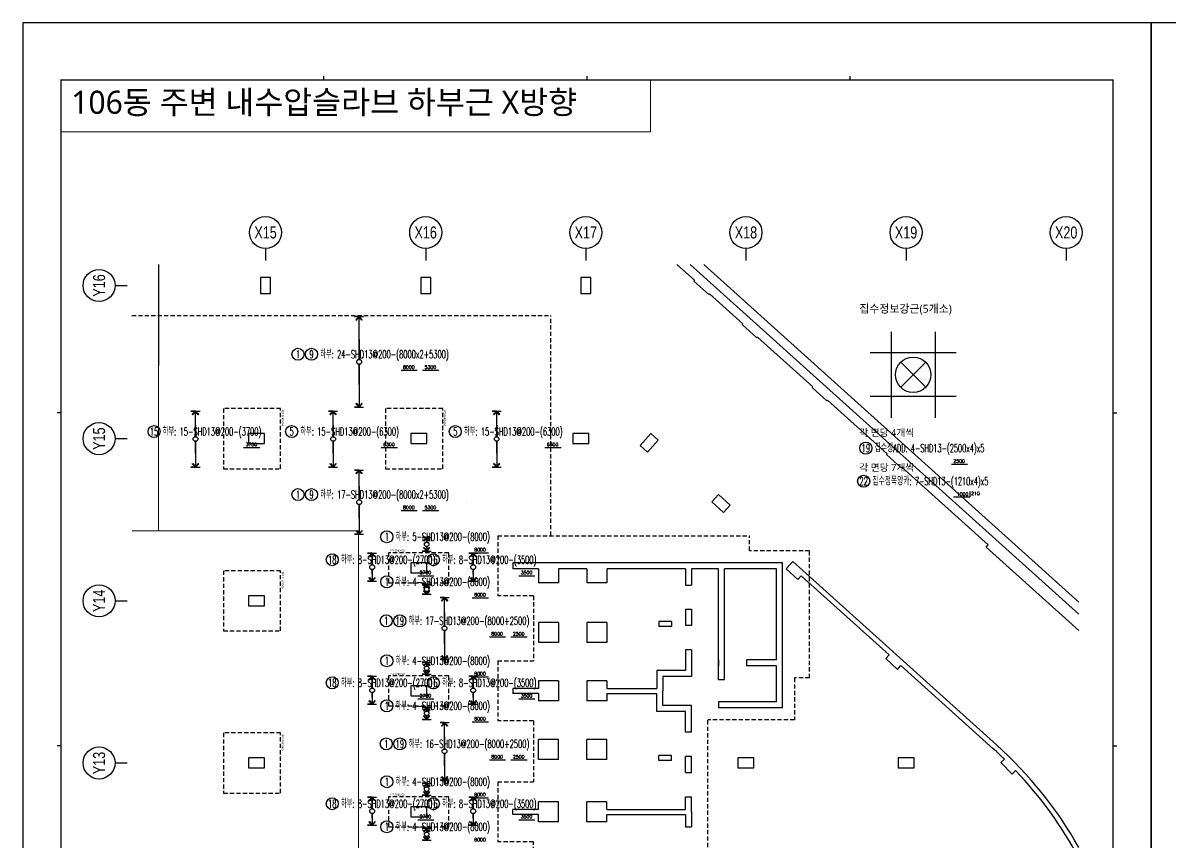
# Model space of a CAD drawing. Header units: millimetres. Extents: x 327808 to 2562540, y -728300 to 402793.
# Drawn here: x 404264 to 461575, y -266442 to -225530 of the extents above; entities that cross this region are included whole.
import ezdxf
from ezdxf.enums import TextEntityAlignment as Align

# ---------------------------------------------------------------- set-up
doc = ezdxf.new("R2010")
doc.units = ezdxf.units.MM
doc.header["$LTSCALE"] = 140
doc.linetypes.add('XS-기초$0$HID', pattern=[2.3, 1.5, -0.8])
for name, color, linetype in [('BUB', 7, 'Continuous'), ('CEN-P', 14, 'Continuous'), ('XDIM', 7, 'Continuous'), ('XREBAR', 1, 'Continuous'), ('XS-기초$0$MAT', 3, 'XS-기초$0$HID'), ('XS-기초$0$PILE-P', 4, 'XS-기초$0$HID'), ('XS-기초$0$WALL', 11, 'Continuous'), ('XS-기초$0$기초연단', 3, 'Continuous'), ('XTAG', 7, 'Continuous'), ('기초꺽임', 7, 'Continuous')]:
    doc.layers.add(name, color=color, linetype=linetype)
doc.layers.add('TEXT', color=3, linetype='Continuous', lineweight=9)
doc.layers.add('XTITLE', color=22, linetype='Continuous', lineweight=0)
doc.layers.add('XS-기초$0$DEFPOINT', color=144, linetype='Continuous', plot=False)
doc.styles.add('XRebar', font='Romans.shx', dxfattribs={"bigfont": 'whgtxt.shx'})
doc.styles.add('XRebar2', font='Romans.shx')
doc.styles.add('XS-기초$0$맑은고딕', font='malgun.ttf')
doc.styles.add('돋움', font='malgun.ttf')
doc.styles.add('돋음', font='')
doc.styles.get('돋음').set_extended_font_data('Dotum')

# ---------------------------------------------------------------- blocks, each defined once
blk = doc.blocks.new('dhs_sheet2e')
at = {"color": 7}
for p, q in [((20500.6, 57331.7), (20500.6, 57531.5)), ((38004.8, 57331.7), (38004.8, 57531.5)), ((2996.4, 43498.2), (2796.7, 43498.2)), ((2996.4, 29664.7), (2796.7, 29664.7)), ((2996.4, 15831.2), (2796.7, 15831.2)), ((20500.6, 1997.6), (20500.6, 1797.9)), ((38004.8, 1997.6), (38004.8, 1797.9))]:
    blk.add_line(p, q, dxfattribs=at)
blk.add_lwpolyline([(84000, 0), (84000, 59329.4), (0, 59329.4), (0, 0)], close=True, dxfattribs=at)
at = {"color": 30, "const_width": 64.9}
blk.add_lwpolyline([(81003.6, 57331.7), (2996.4, 57331.7), (2996.4, 1997.6), (81003.6, 1997.6)], close=True, dxfattribs=at)
blk = doc.blocks.new('SDHSDHS')
at = {"color": 255, "xscale": 0.75, "yscale": 0.75, "zscale": 0.75}
blk.add_blockref('dhs_sheet2e', (0, 0), dxfattribs=at)
blk = doc.blocks.new('XS-기초$0$PF2')
at = {"layer": 'XS-기초$0$MAT', "linetype": 'XS-기초$0$HID'}
blk.add_lwpolyline([(-1500, -750), (1500, -750), (1500, 750), (-1500, 750)], close=True, dxfattribs=at)
at = {"layer": 'XS-기초$0$DEFPOINT', "color": 1, "style": 'XS-기초$0$맑은고딕'}
blk.add_text('PF2-THK950', height=100, dxfattribs=at).set_placement((-1450, 850), align=Align.MIDDLE_LEFT)
blk = doc.blocks.new('XS-기초$0$PF3')
at = {"layer": 'XS-기초$0$MAT', "linetype": 'XS-기초$0$HID'}
blk.add_lwpolyline([(-1500, -1650), (1500, -1650), (1500, 1200), (-1500, 1200)], close=True, dxfattribs=at)
at = {"layer": 'XS-기초$0$DEFPOINT', "color": 1, "style": 'XS-기초$0$맑은고딕'}
blk.add_text('PF3-THK1000', height=100, dxfattribs=at).set_placement((-1450, 1300), align=Align.MIDDLE_LEFT)
blk = doc.blocks.new('BUB')
at = {"layer": 'BUB'}
blk.add_line((0, 1500), (0, 0), dxfattribs=at)
blk.add_circle((0, 3500), 2000, dxfattribs=at)
blk = doc.blocks.new('zdhdthbse')
at = {"layer": 'CEN-P'}
blk.add_lwpolyline([(-21405, 32883), (-21405, 27829)], dxfattribs=at)
at = {"layer": 'XS-기초$0$WALL', "color": 5}
for p, q in [((5374, 32090), (4494, 32883)), ((24577, 15406), (5167, 32883)), ((-15805, 32230), (-16305, 32230)), ((-16305, 32230), (-16305, 31430)), ((-15805, 31430), (-15805, 32230)), ((-7805, 32230), (-8305, 32230)), ((-8305, 32230), (-8305, 31430)), ((-7805, 31430), (-7805, 32230)), ((195, 32230), (-305, 32230)), ((-305, 32230), (-305, 31430)), ((195, 31430), (195, 32230)), ((5374, 32090), (5341, 32053)), ((5341, 32053), (6084, 31384)), ((-16305, 31430), (-15805, 31430)), ((-8305, 31430), (-7805, 31430)), ((-305, 31430), (195, 31430)), ((6084, 31384), (6118, 31421)), ((7788, 29918), (6118, 31421)), ((7788, 29918), (7754, 29880)), ((7754, 29880), (8497, 29211)), ((8497, 29211), (8531, 29248)), ((11280, 26773), (8531, 29248)), ((11280, 26773), (11247, 26735)), ((11247, 26735), (11990, 26066)), ((11990, 26066), (12023, 26103)), ((14996, 23427), (12023, 26103)), ((-16905, 24430), (-16905, 23930)), ((-16105, 24430), (-16905, 24430)), ((-16105, 23930), (-16105, 24430)), ((-8805, 24430), (-8805, 23930)), ((-8005, 24430), (-8805, 24430)), ((-8005, 23930), (-8005, 24430)), ((-705, 24430), (-705, 23930)), ((95, 24430), (-705, 24430)), ((95, 23930), (95, 24430)), ((3189, 24437), (2654, 23842)), ((3025, 23508), (3561, 24102)), ((3561, 24102), (3189, 24437)), ((-16905, 23930), (-16105, 23930)), ((-8805, 23930), (-8005, 23930)), ((-705, 23930), (95, 23930)), ((2654, 23842), (3025, 23508)), ((14996, 23427), (14963, 23390)), ((14963, 23390), (15706, 22721)), ((15706, 22721), (15739, 22758)), ((20049, 18877), (15739, 22758)), ((6570, 21392), (6236, 21021)), ((7165, 20857), (6570, 21392)), ((6236, 21021), (6830, 20485)), ((6830, 20485), (7165, 20857)), ((19949, 18765), (20049, 18877)), ((24577, 14599), (19949, 18765)), ((-8805, 17980), (-8805, 17480)), ((-8005, 17980), (-8805, 17980)), ((-8005, 17480), (-8005, 17980)), ((-3705, 17980), (-3705, 17680)), ((9770, 17980), (-3705, 17980)), ((9770, 10730), (9770, 17980)), ((10286, 18047), (9952, 17675)), ((20467, 8879), (10286, 18047)), ((-8805, 17480), (-8005, 17480)), ((-2420, 17680), (-3705, 17680)), ((-2420, 17680), (-2420, 16980)), ((-1420, 17680), (-1420, 16980)), ((0, 17680), (-1420, 17680)), ((0, 17680), (0, 16980)), ((4920, 17680), (1000, 17680)), ((1000, 17680), (1000, 16980)), ((4920, 17680), (4920, 16865)), ((6570, 17680), (5220, 17680)), ((5220, 17680), (5220, 16865)), ((6570, 12140), (6570, 17680)), ((6870, 12140), (6870, 17680)), ((9470, 17680), (6870, 17680)), ((9470, 13130), (9470, 17680)), ((9952, 17675), (10546, 17140)), ((10546, 17140), (10713, 17325)), ((15098, 13378), (10713, 17325)), ((-1420, 16980), (-2420, 16980)), ((1000, 16980), (0, 16980)), ((4920, 16865), (5220, 16865)), ((-16905, 16330), (-16905, 15830)), ((-16105, 16330), (-16905, 16330)), ((-16105, 15830), (-16105, 16330)), ((-16905, 15830), (-16105, 15830)), ((4920, 15655), (5220, 15655)), ((4920, 15655), (4920, 14855)), ((5220, 15655), (5220, 14855)), ((-1420, 15000), (-2420, 15000)), ((-2420, 15000), (-2420, 14000)), ((-1420, 15000), (-1420, 14000)), ((1000, 15000), (0, 15000)), ((0, 15000), (0, 14000)), ((1000, 15000), (1000, 14000)), ((4220, 15050), (3590, 15050)), ((3590, 15050), (3590, 14800)), ((4220, 15050), (4220, 14800)), ((4220, 14800), (3590, 14800)), ((5220, 14855), (4920, 14855)), ((-1420, 14000), (-2420, 14000)), ((1000, 14000), (0, 14000)), ((5220, 13635), (4920, 13635)), ((4920, 13635), (4920, 12605)), ((5220, 13635), (5220, 12305)), ((15098, 13378), (14931, 13192)), ((14931, 13192), (15525, 12657)), ((6570, 13130), (6570, 12830)), ((9470, 13130), (7980, 13130)), ((7980, 13130), (7980, 12830)), ((9470, 12830), (7980, 12830)), ((9470, 11030), (9470, 12830)), ((15525, 12657), (15692, 12842)), ((20300, 8694), (15692, 12842)), ((-1420, 12080), (-2420, 12080)), ((-2420, 12080), (-2420, 11705)), ((-1420, 12080), (-1420, 11080)), ((1000, 12080), (0, 12080)), ((0, 12080), (0, 11080)), ((1000, 12080), (1000, 11705)), ((3500, 12605), (3500, 11705)), ((4920, 12605), (3500, 12605)), ((3800, 12305), (3800, 11580)), ((5220, 12305), (3800, 12305)), ((6870, 12140), (6570, 12140)), ((-8805, 11830), (-8805, 11330)), ((-8005, 11830), (-8805, 11830)), ((-8005, 11330), (-8005, 11830)), ((-3705, 11705), (-3705, 11455)), ((-2420, 11705), (-3705, 11705)), ((1000, 11705), (3500, 11705)), ((3800, 10855), (3800, 11580)), ((-8805, 11330), (-8005, 11330)), ((-2420, 11455), (-3705, 11455)), ((-2420, 11455), (-2420, 11080)), ((-1420, 11080), (-2420, 11080)), ((1000, 11080), (0, 11080)), ((1000, 11455), (3500, 11455)), ((1000, 11455), (1000, 11080)), ((3500, 10555), (3500, 11455)), ((9470, 11030), (6570, 11030)), ((6570, 11030), (6570, 10730)), ((4920, 10555), (3500, 10555)), ((5220, 10855), (3800, 10855)), ((4920, 9525), (4920, 10555)), ((5220, 9525), (5220, 10855)), ((9770, 10730), (6570, 10730)), ((5220, 9525), (4920, 9525)), ((-2420, 8160), (-2420, 9160)), ((-1420, 9160), (-2420, 9160)), ((-1420, 8160), (-1420, 9160)), ((0, 8160), (0, 9160)), ((1000, 9160), (0, 9160)), ((1000, 8160), (1000, 9160)), ((-16905, 8230), (-16905, 7730)), ((-16105, 8230), (-16905, 8230)), ((-16105, 7730), (-16105, 8230)), ((-1420, 8160), (-2420, 8160)), ((1000, 8160), (0, 8160)), ((4220, 8360), (3590, 8360)), ((3590, 8110), (3590, 8360)), ((4220, 8110), (3590, 8110)), ((4220, 8110), (4220, 8360)), ((5220, 8305), (4920, 8305)), ((4920, 7505), (4920, 8305)), ((5220, 7505), (5220, 8305)), ((7545, 8230), (7545, 7730)), ((8345, 8230), (7545, 8230)), ((8345, 7730), (8345, 8230)), ((15545, 8230), (15545, 7730)), ((16345, 8230), (15545, 8230)), ((16345, 7730), (16345, 8230)), ((20856, 8174), (20678, 7998)), ((-16905, 7730), (-16105, 7730)), ((4920, 7505), (5220, 7505)), ((7545, 7730), (8345, 7730)), ((15545, 7730), (16345, 7730)), ((20678, 7998), (21241, 7429)), ((21419, 7605), (21241, 7429)), ((-8805, 5790), (-8805, 5290)), ((-8005, 5790), (-8805, 5790)), ((-8005, 5290), (-8005, 5790)), ((-2420, 5665), (-2420, 6040)), ((-1420, 6040), (-2420, 6040)), ((-1420, 5040), (-1420, 6040)), ((0, 5040), (0, 6040)), ((1000, 6040), (0, 6040)), ((1000, 5665), (1000, 6040)), ((4920, 6295), (5220, 6295)), ((4920, 5665), (4920, 6295)), ((5220, 5540), (5220, 6295)), ((-8805, 5290), (-8005, 5290)), ((-3705, 5415), (-3705, 5665)), ((-2420, 5665), (-3705, 5665)), ((-2420, 5415), (-3705, 5415)), ((-2420, 5040), (-2420, 5415)), ((1000, 5665), (4920, 5665)), ((1000, 5415), (4920, 5415)), ((1000, 5040), (1000, 5415)), ((4920, 5415), (4920, 4785)), ((5220, 5540), (5220, 4785)), ((-1420, 5040), (-2420, 5040)), ((1000, 5040), (0, 5040)), ((4920, 4785), (5220, 4785))]:
    blk.add_line(p, q, dxfattribs=at)
for radius, start, end in [(20250, 45.84503, 48), (20500, 29.58874, 48), (20250, 28.31808, 43.58135)]:
    blk.add_arc((6750, -6355), radius, start, end, dxfattribs=at)
at = {"layer": 'XS-기초$0$기초연단'}
blk.add_line((24577, 16012), (5839, 32883), dxfattribs=at)
at = {"layer": 'XS-기초$0$기초연단', "linetype": 'XS-기초$0$HID'}
for p, q in [((-22733, 30330), (-1805, 30330)), ((-1805, 19330), (-1805, 30330)), ((-4455, 19330), (8120, 19330)), ((-4455, 19330), (-4455, 16330)), ((8120, 18580), (8120, 19330)), ((11120, 18580), (8120, 18580)), ((11120, 12230), (11120, 18580)), ((-2670, 16330), (-4455, 16330)), ((-2670, 16330), (-2670, 13080)), ((-4455, 13080), (-2670, 13080)), ((-4455, 13080), (-4455, 10080)), ((10370, 12230), (10370, 10130)), ((11120, 12230), (10370, 12230)), ((-2670, 10080), (-4455, 10080)), ((-2670, 10080), (-2670, 7040)), ((6045, 2495), (6045, 10130)), ((10370, 10130), (6045, 10130)), ((-4455, 7040), (-2670, 7040)), ((-4455, 7040), (-4455, 4040)), ((-2670, 4040), (-4455, 4040)), ((-2670, 1000), (-2670, 4040))]:
    blk.add_line(p, q, dxfattribs=at)
at = {"layer": '기초꺽임', "color": 1, "const_width": 50}
blk.add_lwpolyline([(-21405, 32883), (-21405, 19580), (-11405, 19580), (-11405, -20020), (24577, -20020)], dxfattribs=at)
at = {"layer": '기초꺽임', "color": 3, "const_width": 50}
blk.add_lwpolyline([(-21405, 19580), (-22733, 19580)], dxfattribs=at)
at = {"layer": 'BUB', "xscale": 0.4, "yscale": 0.4, "zscale": 0.4}
for p in [(-16055, 33080), (-8055, 33080), (-55, 33080), (7945, 33080), (15945, 33080), (23945, 33080)]:
    blk.add_blockref('BUB', p, dxfattribs=at)
at = {"layer": 'BUB', "xscale": 0.4, "yscale": 0.4, "zscale": 0.4, "rotation": 90}
for p in [(-22975, 31830), (-22975, 24180), (-22975, 16080), (-22975, 7980)]:
    blk.add_blockref('BUB', p, dxfattribs=at)
at = {"layer": 'XS-기초$0$PILE-P', "rotation": 270}
for p in [(-16505, 24180), (-8405, 24180), (-16505, 16080), (-16505, 7980)]:
    blk.add_blockref('XS-기초$0$PF3', p, dxfattribs=at)
at = {"layer": 'XS-기초$0$PILE-P'}
for p in [(-8405, 17730), (-8405, 11580), (-8405, 5540)]:
    blk.add_blockref('XS-기초$0$PF2', p, dxfattribs=at)
at = {"layer": 'TEXT', "style": '돋음', "width": 0.8}
for s, p in [('X15', (-16055, 34478)), ('X16', (-8055, 34478)), ('X17', (-55, 34478)), ('X18', (7945, 34478)), ('X19', (15945, 34478)), ('X20', (23945, 34478))]:
    blk.add_text(s, height=600, dxfattribs=at).set_placement(p, align=Align.MIDDLE_CENTER)
for s, p in [('Y16', (-24373, 31830)), ('Y15', (-24373, 24180)), ('Y14', (-24373, 16080)), ('Y13', (-24373, 7980))]:
    blk.add_text(s, height=600, rotation=90, dxfattribs=at).set_placement(p, align=Align.MIDDLE_CENTER)
blk = doc.blocks.new('*U499', base_point=(426201.942, -245938.0136))
at = {"layer": 'XTAG', "color": 0, "linetype": 'Continuous', "ltscale": 4.34365e-311}
blk.add_circle((425864.442, -245938.0136), 300, dxfattribs=at)
at = {"layer": 'XTAG', "color": 0, "linetype": 'Continuous', "ltscale": 4.34365e-311, "style": 'XRebar', "width": 0.55}
blk.add_text('5', height=400, dxfattribs=at).set_placement((425864.442, -245938.0136), align=Align.MIDDLE_CENTER)
blk.add_text('하부: 15-SHD13@200-(6300)', height=400, dxfattribs=at).set_placement((426301.942, -245938.0136), align=Align.MIDDLE_LEFT)
blk = doc.blocks.new('*U500', base_point=(418026.942, -245938.0136))
at = {"layer": 'XTAG', "color": 0, "linetype": 'Continuous', "ltscale": 4.34365e-311}
blk.add_circle((417689.442, -245938.0136), 300, dxfattribs=at)
at = {"layer": 'XTAG', "color": 0, "linetype": 'Continuous', "ltscale": 4.34365e-311, "style": 'XRebar', "width": 0.55}
blk.add_text('5', height=400, dxfattribs=at).set_placement((417689.442, -245938.0136), align=Align.MIDDLE_CENTER)
blk.add_text('하부: 15-SHD13@200-(6300)', height=400, dxfattribs=at).set_placement((418126.942, -245938.0136), align=Align.MIDDLE_LEFT)
blk = doc.blocks.new('*U501', base_point=(420055.5134, -252338.0136))
at = {"layer": 'XTAG', "color": 0, "linetype": 'Continuous', "ltscale": 4.34365e-311}
blk.add_circle((419718.0134, -252338.0136), 300, dxfattribs=at)
at = {"layer": 'XTAG', "color": 0, "linetype": 'Continuous', "ltscale": 4.34365e-311, "style": 'XRebar', "width": 0.55}
blk.add_text('18', height=400, dxfattribs=at).set_placement((419718.0134, -252338.0136), align=Align.MIDDLE_CENTER)
blk.add_text('하부: 8-SHD13@200-(2700)', height=400, dxfattribs=at).set_placement((420155.5134, -252338.0136), align=Align.MIDDLE_LEFT)
blk = doc.blocks.new('*U502', base_point=(420055.5134, -258488.0136))
at = {"layer": 'XTAG', "color": 0, "linetype": 'Continuous', "ltscale": 4.34365e-311}
blk.add_circle((419718.0134, -258488.0136), 300, dxfattribs=at)
at = {"layer": 'XTAG', "color": 0, "linetype": 'Continuous', "ltscale": 4.34365e-311, "style": 'XRebar', "width": 0.55}
blk.add_text('18', height=400, dxfattribs=at).set_placement((419718.0134, -258488.0136), align=Align.MIDDLE_CENTER)
blk.add_text('하부: 8-SHD13@200-(2700)', height=400, dxfattribs=at).set_placement((420155.5134, -258488.0136), align=Align.MIDDLE_LEFT)
blk = doc.blocks.new('*U503', base_point=(420055.5134, -264528.0136))
at = {"layer": 'XTAG', "color": 0, "linetype": 'Continuous', "ltscale": 4.34365e-311}
blk.add_circle((419718.0134, -264528.0136), 300, dxfattribs=at)
at = {"layer": 'XTAG', "color": 0, "linetype": 'Continuous', "ltscale": 4.34365e-311, "style": 'XRebar', "width": 0.55}
blk.add_text('18', height=400, dxfattribs=at).set_placement((419718.0134, -264528.0136), align=Align.MIDDLE_CENTER)
blk.add_text('하부: 8-SHD13@200-(2700)', height=400, dxfattribs=at).set_placement((420155.5134, -264528.0136), align=Align.MIDDLE_LEFT)
blk = doc.blocks.new('*U506', base_point=(425105.5134, -252338.0136))
at = {"layer": 'XTAG', "color": 0, "linetype": 'Continuous', "ltscale": 4.34365e-311}
blk.add_circle((424768.0134, -252338.0136), 300, dxfattribs=at)
at = {"layer": 'XTAG', "color": 0, "linetype": 'Continuous', "ltscale": 4.34365e-311, "style": 'XRebar', "width": 0.55}
blk.add_text('16', height=400, dxfattribs=at).set_placement((424768.0134, -252338.0136), align=Align.MIDDLE_CENTER)
blk.add_text('하부: 8-SHD13@200-(3500)', height=400, dxfattribs=at).set_placement((425205.5134, -252338.0136), align=Align.MIDDLE_LEFT)
blk = doc.blocks.new('*U507', base_point=(425105.5134, -258488.0136))
at = {"layer": 'XTAG', "color": 0, "linetype": 'Continuous', "ltscale": 4.34365e-311}
blk.add_circle((424768.0134, -258488.0136), 300, dxfattribs=at)
at = {"layer": 'XTAG', "color": 0, "linetype": 'Continuous', "ltscale": 4.34365e-311, "style": 'XRebar', "width": 0.55}
blk.add_text('16', height=400, dxfattribs=at).set_placement((424768.0134, -258488.0136), align=Align.MIDDLE_CENTER)
blk.add_text('하부: 8-SHD13@200-(3500)', height=400, dxfattribs=at).set_placement((425205.5134, -258488.0136), align=Align.MIDDLE_LEFT)
blk = doc.blocks.new('*U508', base_point=(425105.5134, -264528.0136))
at = {"layer": 'XTAG', "color": 0, "linetype": 'Continuous', "ltscale": 4.34365e-311}
blk.add_circle((424768.0134, -264528.0136), 300, dxfattribs=at)
at = {"layer": 'XTAG', "color": 0, "linetype": 'Continuous', "ltscale": 4.34365e-311, "style": 'XRebar', "width": 0.55}
blk.add_text('16', height=400, dxfattribs=at).set_placement((424768.0134, -264528.0136), align=Align.MIDDLE_CENTER)
blk.add_text('하부: 8-SHD13@200-(3500)', height=400, dxfattribs=at).set_placement((425205.5134, -264528.0136), align=Align.MIDDLE_LEFT)
blk = doc.blocks.new('*U510', base_point=(411151.942, -245938.0136))
at = {"layer": 'XTAG', "color": 0, "linetype": 'Continuous', "ltscale": 4.34365e-311}
blk.add_circle((410814.442, -245938.0136), 300, dxfattribs=at)
at = {"layer": 'XTAG', "color": 0, "linetype": 'Continuous', "ltscale": 4.34365e-311, "style": 'XRebar', "width": 0.55}
blk.add_text('15', height=400, dxfattribs=at).set_placement((410814.442, -245938.0136), align=Align.MIDDLE_CENTER)
blk.add_text('하부: 15-SHD13@200-(3700)', height=400, dxfattribs=at).set_placement((411251.942, -245938.0136), align=Align.MIDDLE_LEFT)
blk = doc.blocks.new('*U523', base_point=(446604.856, -248419.2972))
at = {"layer": 'XTAG', "color": 0, "linetype": 'Continuous', "ltscale": 4.34365e-311}
blk.add_circle((446267.356, -248419.2972), 300, dxfattribs=at)
at = {"layer": 'XTAG', "color": 0, "linetype": 'Continuous', "ltscale": 4.34365e-311, "style": 'XRebar', "width": 0.6}
blk.add_text('집수정목앙카: 7-SHD13-(1210x4)x5', height=400, dxfattribs=at).set_placement((446704.856, -248419.2972), align=Align.MIDDLE_LEFT)
at = {"layer": 'XTAG', "color": 0, "linetype": 'Continuous', "ltscale": 4.34365e-311, "style": 'XRebar', "width": 0.55}
blk.add_text('22', height=400, dxfattribs=at).set_placement((446267.356, -248419.2972), align=Align.MIDDLE_CENTER)
blk = doc.blocks.new('*U534', base_point=(419018.2813, -242079.9461))
at = {"layer": 'XTAG', "color": 0, "linetype": 'Continuous', "ltscale": 4.34365e-311}
for centre in [(418005.7813, -242079.9461), (418680.7813, -242079.9461)]:
    blk.add_circle(centre, 300, dxfattribs=at)
at = {"layer": 'XTAG', "color": 0, "linetype": 'Continuous', "ltscale": 4.34365e-311, "style": 'XRebar', "width": 0.55}
blk.add_text('하부: 24-SHD13@200-(8000x2+5300)', height=400, dxfattribs=at).set_placement((419118.2813, -242079.9461), align=Align.MIDDLE_LEFT)
for s, p in [('1', (418005.7813, -242079.9461)), ('9', (418680.7813, -242079.9461))]:
    blk.add_text(s, height=400, dxfattribs=at).set_placement(p, align=Align.MIDDLE_CENTER)
blk = doc.blocks.new('*U535', base_point=(419018.2813, -249088.0136))
at = {"layer": 'XTAG', "color": 0, "linetype": 'Continuous', "ltscale": 4.34365e-311}
for centre in [(418005.7813, -249088.0136), (418680.7813, -249088.0136)]:
    blk.add_circle(centre, 300, dxfattribs=at)
at = {"layer": 'XTAG', "color": 0, "linetype": 'Continuous', "ltscale": 4.34365e-311, "style": 'XRebar', "width": 0.55}
for s, p in [('1', (418005.7813, -249088.0136)), ('9', (418680.7813, -249088.0136))]:
    blk.add_text(s, height=400, dxfattribs=at).set_placement(p, align=Align.MIDDLE_CENTER)
blk.add_text('하부: 17-SHD13@200-(8000x2+5300)', height=400, dxfattribs=at).set_placement((419118.2813, -249088.0136), align=Align.MIDDLE_LEFT)
blk = doc.blocks.new('*U536', base_point=(422780.5134, -251193.0136))
at = {"layer": 'XTAG', "color": 0, "linetype": 'Continuous', "ltscale": 4.34365e-311}
blk.add_circle((422443.0134, -251193.0136), 300, dxfattribs=at)
at = {"layer": 'XTAG', "color": 0, "linetype": 'Continuous', "ltscale": 4.34365e-311, "style": 'XRebar', "width": 0.55}
blk.add_text('1', height=400, dxfattribs=at).set_placement((422443.0134, -251193.0136), align=Align.MIDDLE_CENTER)
blk.add_text('하부: 5-SHD13@200-(8000)', height=400, dxfattribs=at).set_placement((422880.5134, -251193.0136), align=Align.MIDDLE_LEFT)
blk = doc.blocks.new('*U537', base_point=(422780.5134, -253443.0136))
at = {"layer": 'XTAG', "color": 0, "linetype": 'Continuous', "ltscale": 4.34365e-311}
blk.add_circle((422443.0134, -253443.0136), 300, dxfattribs=at)
at = {"layer": 'XTAG', "color": 0, "linetype": 'Continuous', "ltscale": 4.34365e-311, "style": 'XRebar', "width": 0.55}
blk.add_text('1', height=400, dxfattribs=at).set_placement((422443.0134, -253443.0136), align=Align.MIDDLE_CENTER)
blk.add_text('하부: 4-SHD13@200-(8000)', height=400, dxfattribs=at).set_placement((422880.5134, -253443.0136), align=Align.MIDDLE_LEFT)
blk = doc.blocks.new('*U538', base_point=(422780.5134, -263428.0136))
at = {"layer": 'XTAG', "color": 0, "linetype": 'Continuous', "ltscale": 4.34365e-311}
blk.add_circle((422443.0134, -263428.0136), 300, dxfattribs=at)
at = {"layer": 'XTAG', "color": 0, "linetype": 'Continuous', "ltscale": 4.34365e-311, "style": 'XRebar', "width": 0.55}
blk.add_text('1', height=400, dxfattribs=at).set_placement((422443.0134, -263428.0136), align=Align.MIDDLE_CENTER)
blk.add_text('하부: 4-SHD13@200-(8000)', height=400, dxfattribs=at).set_placement((422880.5134, -263428.0136), align=Align.MIDDLE_LEFT)
blk = doc.blocks.new('*U539', base_point=(422780.5134, -257388.0136))
at = {"layer": 'XTAG', "color": 0, "linetype": 'Continuous', "ltscale": 4.34365e-311}
blk.add_circle((422443.0134, -257388.0136), 300, dxfattribs=at)
at = {"layer": 'XTAG', "color": 0, "linetype": 'Continuous', "ltscale": 4.34365e-311, "style": 'XRebar', "width": 0.55}
blk.add_text('1', height=400, dxfattribs=at).set_placement((422443.0134, -257388.0136), align=Align.MIDDLE_CENTER)
blk.add_text('하부: 4-SHD13@200-(8000)', height=400, dxfattribs=at).set_placement((422880.5134, -257388.0136), align=Align.MIDDLE_LEFT)
blk = doc.blocks.new('*U540', base_point=(422780.5134, -259638.0136))
at = {"layer": 'XTAG', "color": 0, "linetype": 'Continuous', "ltscale": 4.34365e-311}
blk.add_circle((422443.0134, -259638.0136), 300, dxfattribs=at)
at = {"layer": 'XTAG', "color": 0, "linetype": 'Continuous', "ltscale": 4.34365e-311, "style": 'XRebar', "width": 0.55}
blk.add_text('1', height=400, dxfattribs=at).set_placement((422443.0134, -259638.0136), align=Align.MIDDLE_CENTER)
blk.add_text('하부: 4-SHD13@200-(8000)', height=400, dxfattribs=at).set_placement((422880.5134, -259638.0136), align=Align.MIDDLE_LEFT)
blk = doc.blocks.new('*U541', base_point=(422780.5134, -265678.0136))
at = {"layer": 'XTAG', "color": 0, "linetype": 'Continuous', "ltscale": 4.34365e-311}
blk.add_circle((422443.0134, -265678.0136), 300, dxfattribs=at)
at = {"layer": 'XTAG', "color": 0, "linetype": 'Continuous', "ltscale": 4.34365e-311, "style": 'XRebar', "width": 0.55}
blk.add_text('1', height=400, dxfattribs=at).set_placement((422443.0134, -265678.0136), align=Align.MIDDLE_CENTER)
blk.add_text('하부: 4-SHD13@200-(8000)', height=400, dxfattribs=at).set_placement((422880.5134, -265678.0136), align=Align.MIDDLE_LEFT)
blk = doc.blocks.new('*U548', base_point=(423431.1384, -255393.0136))
at = {"layer": 'XTAG', "color": 0, "linetype": 'Continuous', "ltscale": 4.34365e-311}
for centre in [(422418.6384, -255393.0136), (423093.6384, -255393.0136)]:
    blk.add_circle(centre, 300, dxfattribs=at)
at = {"layer": 'XTAG', "color": 0, "linetype": 'Continuous', "ltscale": 4.34365e-311, "style": 'XRebar', "width": 0.55}
for s, p in [('1', (422418.6384, -255393.0136)), ('19', (423093.6384, -255393.0136))]:
    blk.add_text(s, height=400, dxfattribs=at).set_placement(p, align=Align.MIDDLE_CENTER)
blk.add_text('하부: 17-SHD13@200-(8000+2500)', height=400, dxfattribs=at).set_placement((423531.1384, -255393.0136), align=Align.MIDDLE_LEFT)
blk = doc.blocks.new('*U549', base_point=(423431.1384, -261538.0136))
at = {"layer": 'XTAG', "color": 0, "linetype": 'Continuous', "ltscale": 4.34365e-311}
for centre in [(422418.6384, -261538.0136), (423093.6384, -261538.0136)]:
    blk.add_circle(centre, 300, dxfattribs=at)
at = {"layer": 'XTAG', "color": 0, "linetype": 'Continuous', "ltscale": 4.34365e-311, "style": 'XRebar', "width": 0.55}
for s, p in [('1', (422418.6384, -261538.0136)), ('19', (423093.6384, -261538.0136))]:
    blk.add_text(s, height=400, dxfattribs=at).set_placement(p, align=Align.MIDDLE_CENTER)
blk.add_text('하부: 16-SHD13@200-(8000+2500)', height=400, dxfattribs=at).set_placement((423531.1384, -261538.0136), align=Align.MIDDLE_LEFT)
blk = doc.blocks.new('*U554', base_point=(446714.856, -246768.297))
at = {"layer": 'XTAG', "color": 0, "linetype": 'Continuous', "ltscale": 4.34365e-311}
blk.add_circle((446377.356, -246768.297), 300, dxfattribs=at)
at = {"layer": 'XTAG', "color": 0, "linetype": 'Continuous', "ltscale": 4.34365e-311, "style": 'XRebar', "width": 0.55}
blk.add_text('19', height=400, dxfattribs=at).set_placement((446377.356, -246768.297), align=Align.MIDDLE_CENTER)
at = {"layer": 'XTAG', "color": 0, "linetype": 'Continuous', "ltscale": 4.34365e-311, "style": 'XRebar', "width": 0.6}
blk.add_text('집수정ADD: 4-SHD13-(2500x4)x5', height=400, dxfattribs=at).set_placement((446814.856, -246768.297), align=Align.MIDDLE_LEFT)

msp = doc.modelspace()

# ---------------------------------------------------------------- linework, layer by layer
at = {"layer": 'XDIM', "color": 250, "linetype": 'Continuous', "ltscale": 2.20348e-317}
for p, q in [((422995.2, -242279.9), (422995.3, -242279.9)), ((424072.3, -242279.9), (424072.3, -242279.9)), ((415128.9, -246138), (415128.9, -246138)), ((422003.9, -246138), (422003.9, -246138)), ((430178.9, -246138), (430178.9, -246138)), ((450487.9, -246968.3), (450487.9, -246968.3)), ((450597.2, -248619.3), (450597.2, -248619.3)), ((422995.2, -249288), (422995.3, -249288)), ((424072.3, -249288), (424072.3, -249288)), ((426552.2, -251393), (426552.2, -251393)), ((423827.2, -252538), (423827.2, -252538)), ((428877.2, -252538), (428877.2, -252538)), ((426552.2, -253643), (426552.2, -253643)), ((427408.1, -255593), (427408.1, -255593)), ((428485.2, -255593), (428485.2, -255593)), ((426552.2, -257588), (426552.2, -257588)), ((423827.2, -258688), (423827.2, -258688)), ((428877.2, -258688), (428877.2, -258688)), ((426552.2, -259838), (426552.2, -259838)), ((427408.1, -261738), (427408.1, -261738)), ((428485.2, -261738), (428485.2, -261738)), ((426552.2, -263628), (426552.2, -263628)), ((423827.2, -264728), (423827.2, -264728)), ((428877.2, -264728), (428877.2, -264728)), ((426552.2, -265878), (426552.2, -265878))]:
    msp.add_line(p, q, dxfattribs=at)
at = {"layer": 'XDIM', "color": 3, "linetype": 'ByBlock'}
for p, q in [((448116.6, -243724.9), (449366.6, -242474.9)), ((449366.6, -243724.9), (448116.6, -242474.9))]:
    msp.add_line(p, q, dxfattribs=at)
at = {"layer": 'XDIM', "color": 4, "linetype": 'Continuous', "ltscale": 4.56907e-10}
for points, elevation in [([(421060, -241325.9), (421060, -242342.4), (421013.4, -242342.4), (421106.6, -242342.4), (421172.5, -242408.3), (421172.5, -242501.5), (421106.6, -242567.4), (421013.4, -242567.4), (420947.5, -242501.5), (420947.5, -242408.3), (421013.4, -242342.4), (421060, -242342.4), (421060, -241325.9), (421060, -241325.9), (421060, -240196.9), (421219.1, -240356), (421189.1, -240381.2), (421060, -240196.9), (420900.9, -240356), (420930.9, -240381.2), (421060, -240196.9), (420835, -240196.9), (421285, -240196.9)], -1.5), ([(421060, -243584), (421060, -242567.4), (421106.6, -242567.4), (421013.4, -242567.4), (420947.5, -242501.5), (420947.5, -242408.3), (421013.4, -242342.4), (421106.6, -242342.4), (421172.5, -242408.3), (421172.5, -242501.5), (421106.6, -242567.4), (421060, -242567.4), (421060, -243584), (421060, -243584), (421060, -244713), (420900.9, -244553.9), (420930.9, -244528.7), (421060, -244713), (421219.1, -244553.9), (421189.1, -244528.7), (421060, -244713), (420835, -244713), (421285, -244713)], -1.5), ([(412885, -245613), (412885, -246200.5), (412838.4, -246200.5), (412931.6, -246200.5), (412997.5, -246266.4), (412997.5, -246359.6), (412931.6, -246425.5), (412838.4, -246425.5), (412772.5, -246359.6), (412772.5, -246266.4), (412838.4, -246200.5), (412885, -246200.5), (412885, -245613), (412885, -245613), (412885, -244913), (413044.1, -245072.1), (413014.1, -245097.3), (412885, -244913), (412725.9, -245072.1), (412755.9, -245097.3), (412885, -244913), (412660, -244913), (413110, -244913)], -1.5), ([(412885, -247013), (412885, -246425.5), (412931.6, -246425.5), (412838.4, -246425.5), (412772.5, -246359.6), (412772.5, -246266.4), (412838.4, -246200.5), (412931.6, -246200.5), (412997.5, -246266.4), (412997.5, -246359.6), (412931.6, -246425.5), (412885, -246425.5), (412885, -247013), (412885, -247013), (412885, -247713), (412725.9, -247553.9), (412755.9, -247528.7), (412885, -247713), (413044.1, -247553.9), (413014.1, -247528.7), (412885, -247713), (412660, -247713), (413110, -247713)], -1.5), ([(421060, -248663), (421060, -249350.5), (421013.4, -249350.5), (421106.6, -249350.5), (421172.5, -249416.4), (421172.5, -249509.6), (421106.6, -249575.5), (421013.4, -249575.5), (420947.5, -249509.6), (420947.5, -249416.4), (421013.4, -249350.5), (421060, -249350.5), (421060, -248663), (421060, -248663), (421060, -247863), (421219.1, -248022.1), (421189.1, -248047.3), (421060, -247863), (420900.9, -248022.1), (420930.9, -248047.3), (421060, -247863), (420835, -247863), (421285, -247863)], -1.5), ([(421060, -250263), (421060, -249575.5), (421106.6, -249575.5), (421013.4, -249575.5), (420947.5, -249509.6), (420947.5, -249416.4), (421013.4, -249350.5), (421106.6, -249350.5), (421172.5, -249416.4), (421172.5, -249509.6), (421106.6, -249575.5), (421060, -249575.5), (421060, -250263), (421060, -250263), (421060, -251063), (420900.9, -250903.9), (420930.9, -250878.7), (421060, -251063), (421219.1, -250903.9), (421189.1, -250878.7), (421060, -251063), (420835, -251063), (421285, -251063)], -1.5), ([(424435, -251395.5), (424435, -251455.5), (424388.4, -251455.5), (424481.6, -251455.5), (424547.5, -251521.4), (424547.5, -251614.6), (424481.6, -251680.5), (424388.4, -251680.5), (424322.5, -251614.6), (424322.5, -251521.4), (424388.4, -251455.5), (424435, -251455.5), (424435, -251395.5), (424435, -251395.5), (424435, -251223), (424594.1, -251382.1), (424564.1, -251407.3), (424435, -251223), (424275.9, -251382.1), (424305.9, -251407.3), (424435, -251223), (424210, -251223), (424660, -251223)], -0.5), ([(424435, -251740.5), (424435, -251680.5), (424481.6, -251680.5), (424388.4, -251680.5), (424322.5, -251614.6), (424322.5, -251521.4), (424388.4, -251455.5), (424481.6, -251455.5), (424547.5, -251521.4), (424547.5, -251614.6), (424481.6, -251680.5), (424435, -251680.5), (424435, -251740.5), (424435, -251740.5), (424435, -251913), (424275.9, -251753.9), (424305.9, -251728.7), (424435, -251913), (424594.1, -251753.9), (424564.1, -251728.7), (424435, -251913), (424210, -251913), (424660, -251913)], -0.5), ([(421710, -252363), (421710, -252600.5), (421663.4, -252600.5), (421756.6, -252600.5), (421822.5, -252666.4), (421822.5, -252759.6), (421756.6, -252825.5), (421663.4, -252825.5), (421597.5, -252759.6), (421597.5, -252666.4), (421663.4, -252600.5), (421710, -252600.5), (421710, -252363), (421710, -252363), (421710, -252013), (421869.1, -252172.1), (421839.1, -252197.3), (421710, -252013), (421550.9, -252172.1), (421580.9, -252197.3), (421710, -252013), (421485, -252013), (421935, -252013)], -0.5), ([(421710, -253063), (421710, -252825.5), (421756.6, -252825.5), (421663.4, -252825.5), (421597.5, -252759.6), (421597.5, -252666.4), (421663.4, -252600.5), (421756.6, -252600.5), (421822.5, -252666.4), (421822.5, -252759.6), (421756.6, -252825.5), (421710, -252825.5), (421710, -253063), (421710, -253063), (421710, -253413), (421550.9, -253253.9), (421580.9, -253228.7), (421710, -253413), (421869.1, -253253.9), (421839.1, -253228.7), (421710, -253413), (421485, -253413), (421935, -253413)], -0.5), ([(424435, -253695.5), (424435, -253705.5), (424388.4, -253705.5), (424481.6, -253705.5), (424547.5, -253771.4), (424547.5, -253864.6), (424481.6, -253930.5), (424388.4, -253930.5), (424322.5, -253864.6), (424322.5, -253771.4), (424388.4, -253705.5), (424435, -253705.5), (424435, -253695.5), (424435, -253695.5), (424435, -253573), (424594.1, -253732.1), (424564.1, -253757.3), (424435, -253573), (424275.9, -253732.1), (424305.9, -253757.3), (424435, -253573), (424210, -253573), (424660, -253573)], -0.5), ([(424435, -253940.5), (424435, -253930.5), (424481.6, -253930.5), (424388.4, -253930.5), (424322.5, -253864.6), (424322.5, -253771.4), (424388.4, -253705.5), (424481.6, -253705.5), (424547.5, -253771.4), (424547.5, -253864.6), (424481.6, -253930.5), (424435, -253930.5), (424435, -253940.5), (424435, -253940.5), (424435, -254063), (424275.9, -253903.9), (424305.9, -253878.7), (424435, -254063), (424594.1, -253903.9), (424564.1, -253878.7), (424435, -254063), (424210, -254063), (424660, -254063)], -0.5), ([(425327.5, -254995.5), (425327.5, -255655.5), (425280.9, -255655.5), (425374.1, -255655.5), (425440, -255721.4), (425440, -255814.6), (425374.1, -255880.5), (425280.9, -255880.5), (425215, -255814.6), (425215, -255721.4), (425280.9, -255655.5), (425327.5, -255655.5), (425327.5, -254995.5), (425327.5, -254995.5), (425327.5, -254223), (425486.6, -254382.1), (425456.6, -254407.3), (425327.5, -254223), (425168.4, -254382.1), (425198.4, -254407.3), (425327.5, -254223), (425102.5, -254223), (425552.5, -254223)], -0.5), ([(425327.5, -256540.5), (425327.5, -255880.5), (425374.1, -255880.5), (425280.9, -255880.5), (425215, -255814.6), (425215, -255721.4), (425280.9, -255655.5), (425374.1, -255655.5), (425440, -255721.4), (425440, -255814.6), (425374.1, -255880.5), (425327.5, -255880.5), (425327.5, -256540.5), (425327.5, -256540.5), (425327.5, -257313), (425168.4, -257153.9), (425198.4, -257128.7), (425327.5, -257313), (425486.6, -257153.9), (425456.6, -257128.7), (425327.5, -257313), (425102.5, -257313), (425552.5, -257313)], -0.5), ([(424435, -257613), (424435, -257650.5), (424388.4, -257650.5), (424481.6, -257650.5), (424547.5, -257716.4), (424547.5, -257809.6), (424481.6, -257875.5), (424388.4, -257875.5), (424322.5, -257809.6), (424322.5, -257716.4), (424388.4, -257650.5), (424435, -257650.5), (424435, -257613), (424435, -257613), (424435, -257463), (424594.1, -257622.1), (424564.1, -257647.3), (424435, -257463), (424275.9, -257622.1), (424305.9, -257647.3), (424435, -257463), (424210, -257463), (424660, -257463)], -0.5), ([(424435, -257913), (424435, -257875.5), (424481.6, -257875.5), (424388.4, -257875.5), (424322.5, -257809.6), (424322.5, -257716.4), (424388.4, -257650.5), (424481.6, -257650.5), (424547.5, -257716.4), (424547.5, -257809.6), (424481.6, -257875.5), (424435, -257875.5), (424435, -257913), (424435, -257913), (424435, -258063), (424275.9, -257903.9), (424305.9, -257878.7), (424435, -258063), (424594.1, -257903.9), (424564.1, -257878.7), (424435, -258063), (424210, -258063), (424660, -258063)], -0.5), ([(421710, -258513), (421710, -258750.5), (421663.4, -258750.5), (421756.6, -258750.5), (421822.5, -258816.4), (421822.5, -258909.6), (421756.6, -258975.5), (421663.4, -258975.5), (421597.5, -258909.6), (421597.5, -258816.4), (421663.4, -258750.5), (421710, -258750.5), (421710, -258513), (421710, -258513), (421710, -258163), (421869.1, -258322.1), (421839.1, -258347.3), (421710, -258163), (421550.9, -258322.1), (421580.9, -258347.3), (421710, -258163), (421485, -258163), (421935, -258163)], -0.5), ([(421710, -259213), (421710, -258975.5), (421756.6, -258975.5), (421663.4, -258975.5), (421597.5, -258909.6), (421597.5, -258816.4), (421663.4, -258750.5), (421756.6, -258750.5), (421822.5, -258816.4), (421822.5, -258909.6), (421756.6, -258975.5), (421710, -258975.5), (421710, -259213), (421710, -259213), (421710, -259563), (421550.9, -259403.9), (421580.9, -259378.7), (421710, -259563), (421869.1, -259403.9), (421839.1, -259378.7), (421710, -259563), (421485, -259563), (421935, -259563)], -0.5), ([(424435, -259863), (424435, -259900.5), (424388.4, -259900.5), (424481.6, -259900.5), (424547.5, -259966.4), (424547.5, -260059.6), (424481.6, -260125.5), (424388.4, -260125.5), (424322.5, -260059.6), (424322.5, -259966.4), (424388.4, -259900.5), (424435, -259900.5), (424435, -259863), (424435, -259863), (424435, -259713), (424594.1, -259872.1), (424564.1, -259897.3), (424435, -259713), (424275.9, -259872.1), (424305.9, -259897.3), (424435, -259713), (424210, -259713), (424660, -259713)], -0.5), ([(424435, -260163), (424435, -260125.5), (424481.6, -260125.5), (424388.4, -260125.5), (424322.5, -260059.6), (424322.5, -259966.4), (424388.4, -259900.5), (424481.6, -259900.5), (424547.5, -259966.4), (424547.5, -260059.6), (424481.6, -260125.5), (424435, -260125.5), (424435, -260163), (424435, -260163), (424435, -260313), (424275.9, -260153.9), (424305.9, -260128.7), (424435, -260313), (424594.1, -260153.9), (424564.1, -260128.7), (424435, -260313), (424210, -260313), (424660, -260313)], -0.5), ([(425327.5, -261193), (425327.5, -261800.5), (425280.9, -261800.5), (425374.1, -261800.5), (425440, -261866.4), (425440, -261959.6), (425374.1, -262025.5), (425280.9, -262025.5), (425215, -261959.6), (425215, -261866.4), (425280.9, -261800.5), (425327.5, -261800.5), (425327.5, -261193), (425327.5, -261193), (425327.5, -260473), (425486.6, -260632.1), (425456.6, -260657.3), (425327.5, -260473), (425168.4, -260632.1), (425198.4, -260657.3), (425327.5, -260473), (425102.5, -260473), (425552.5, -260473)], -0.5), ([(425327.5, -262633), (425327.5, -262025.5), (425374.1, -262025.5), (425280.9, -262025.5), (425215, -261959.6), (425215, -261866.4), (425280.9, -261800.5), (425374.1, -261800.5), (425440, -261866.4), (425440, -261959.6), (425374.1, -262025.5), (425327.5, -262025.5), (425327.5, -262633), (425327.5, -262633), (425327.5, -263353), (425168.4, -263193.9), (425198.4, -263168.7), (425327.5, -263353), (425486.6, -263193.9), (425456.6, -263168.7), (425327.5, -263353), (425102.5, -263353), (425552.5, -263353)], -0.5), ([(424435, -263653), (424435, -263690.5), (424388.4, -263690.5), (424481.6, -263690.5), (424547.5, -263756.4), (424547.5, -263849.6), (424481.6, -263915.5), (424388.4, -263915.5), (424322.5, -263849.6), (424322.5, -263756.4), (424388.4, -263690.5), (424435, -263690.5), (424435, -263653), (424435, -263653), (424435, -263503), (424594.1, -263662.1), (424564.1, -263687.3), (424435, -263503), (424275.9, -263662.1), (424305.9, -263687.3), (424435, -263503), (424210, -263503), (424660, -263503)], -0.5), ([(421710, -264553), (421710, -264790.5), (421663.4, -264790.5), (421756.6, -264790.5), (421822.5, -264856.4), (421822.5, -264949.6), (421756.6, -265015.5), (421663.4, -265015.5), (421597.5, -264949.6), (421597.5, -264856.4), (421663.4, -264790.5), (421710, -264790.5), (421710, -264553), (421710, -264553), (421710, -264203), (421869.1, -264362.1), (421839.1, -264387.3), (421710, -264203), (421550.9, -264362.1), (421580.9, -264387.3), (421710, -264203), (421485, -264203), (421935, -264203)], -0.5), ([(424435, -263953), (424435, -263915.5), (424481.6, -263915.5), (424388.4, -263915.5), (424322.5, -263849.6), (424322.5, -263756.4), (424388.4, -263690.5), (424481.6, -263690.5), (424547.5, -263756.4), (424547.5, -263849.6), (424481.6, -263915.5), (424435, -263915.5), (424435, -263953), (424435, -263953), (424435, -264103), (424275.9, -263943.9), (424305.9, -263918.7), (424435, -264103), (424594.1, -263943.9), (424564.1, -263918.7), (424435, -264103), (424210, -264103), (424660, -264103)], -0.5), ([(421710, -265253), (421710, -265015.5), (421756.6, -265015.5), (421663.4, -265015.5), (421597.5, -264949.6), (421597.5, -264856.4), (421663.4, -264790.5), (421756.6, -264790.5), (421822.5, -264856.4), (421822.5, -264949.6), (421756.6, -265015.5), (421710, -265015.5), (421710, -265253), (421710, -265253), (421710, -265603), (421550.9, -265443.9), (421580.9, -265418.7), (421710, -265603), (421869.1, -265443.9), (421839.1, -265418.7), (421710, -265603), (421485, -265603), (421935, -265603)], -0.5)]:
    msp.add_lwpolyline(points, dxfattribs=dict(at, elevation=elevation))
at = {"layer": 'XDIM', "color": 1, "linetype": 'Continuous', "ltscale": 2.20348e-317}
for points in [[(423155.2, -242879.9), (423964.3, -242879.9)], [(424232.3, -242879.9), (425041.4, -242879.9)], [(415288.9, -246738), (416098, -246738)], [(422163.9, -246738), (422973, -246738)], [(430338.9, -246738), (431148, -246738)], [(450647.9, -247568.3), (451456.9, -247568.3)], [(423155.2, -249888), (423964.3, -249888)], [(424232.3, -249888), (425041.4, -249888)], [(426712.2, -251993), (427521.3, -251993)], [(423987.2, -253138), (424796.3, -253138)], [(429037.2, -253138), (429846.3, -253138)], [(426712.2, -254243), (427521.3, -254243)], [(427568.1, -256193), (428377.2, -256193)], [(428645.2, -256193), (429454.3, -256193)], [(426712.2, -258188), (427521.3, -258188)], [(423987.2, -259288), (424796.3, -259288)], [(429037.2, -259288), (429846.3, -259288)], [(426712.2, -260438), (427521.3, -260438)], [(427568.1, -262338), (428377.2, -262338)], [(428645.2, -262338), (429454.3, -262338)], [(426712.2, -264228), (427521.3, -264228)], [(423987.2, -265328), (424796.3, -265328)], [(429037.2, -265328), (429846.3, -265328)]]:
    msp.add_lwpolyline(points, dxfattribs=at)
at = {"layer": 'XDIM', "color": 4, "linetype": 'Continuous', "ltscale": 4.56907e-10}
for points in [[(419760, -245613), (419760, -246200.5), (419713.4, -246200.5), (419806.6, -246200.5), (419872.5, -246266.4), (419872.5, -246359.6), (419806.6, -246425.5), (419713.4, -246425.5), (419647.5, -246359.6), (419647.5, -246266.4), (419713.4, -246200.5), (419760, -246200.5), (419760, -245613), (419760, -245613), (419760, -244913), (419919.1, -245072.1), (419889.1, -245097.3), (419760, -244913), (419600.9, -245072.1), (419630.9, -245097.3), (419760, -244913), (419535, -244913), (419985, -244913)], [(427935, -245613), (427935, -246200.5), (427888.4, -246200.5), (427981.6, -246200.5), (428047.5, -246266.4), (428047.5, -246359.6), (427981.6, -246425.5), (427888.4, -246425.5), (427822.5, -246359.6), (427822.5, -246266.4), (427888.4, -246200.5), (427935, -246200.5), (427935, -245613), (427935, -245613), (427935, -244913), (428094.1, -245072.1), (428064.1, -245097.3), (427935, -244913), (427775.9, -245072.1), (427805.9, -245097.3), (427935, -244913), (427710, -244913), (428160, -244913)], [(419760, -247013), (419760, -246425.5), (419806.6, -246425.5), (419713.4, -246425.5), (419647.5, -246359.6), (419647.5, -246266.4), (419713.4, -246200.5), (419806.6, -246200.5), (419872.5, -246266.4), (419872.5, -246359.6), (419806.6, -246425.5), (419760, -246425.5), (419760, -247013), (419760, -247013), (419760, -247713), (419600.9, -247553.9), (419630.9, -247528.7), (419760, -247713), (419919.1, -247553.9), (419889.1, -247528.7), (419760, -247713), (419535, -247713), (419985, -247713)], [(427935, -247013), (427935, -246425.5), (427981.6, -246425.5), (427888.4, -246425.5), (427822.5, -246359.6), (427822.5, -246266.4), (427888.4, -246200.5), (427981.6, -246200.5), (428047.5, -246266.4), (428047.5, -246359.6), (427981.6, -246425.5), (427935, -246425.5), (427935, -247013), (427935, -247013), (427935, -247713), (427775.9, -247553.9), (427805.9, -247528.7), (427935, -247713), (428094.1, -247553.9), (428064.1, -247528.7), (427935, -247713), (427710, -247713), (428160, -247713)], [(426760, -252363), (426760, -252600.5), (426713.4, -252600.5), (426806.6, -252600.5), (426872.5, -252666.4), (426872.5, -252759.6), (426806.6, -252825.5), (426713.4, -252825.5), (426647.5, -252759.6), (426647.5, -252666.4), (426713.4, -252600.5), (426760, -252600.5), (426760, -252363), (426760, -252363), (426760, -252013), (426919.1, -252172.1), (426889.1, -252197.3), (426760, -252013), (426600.9, -252172.1), (426630.9, -252197.3), (426760, -252013), (426535, -252013), (426985, -252013)], [(426760, -253063), (426760, -252825.5), (426806.6, -252825.5), (426713.4, -252825.5), (426647.5, -252759.6), (426647.5, -252666.4), (426713.4, -252600.5), (426806.6, -252600.5), (426872.5, -252666.4), (426872.5, -252759.6), (426806.6, -252825.5), (426760, -252825.5), (426760, -253063), (426760, -253063), (426760, -253413), (426600.9, -253253.9), (426630.9, -253228.7), (426760, -253413), (426919.1, -253253.9), (426889.1, -253228.7), (426760, -253413), (426535, -253413), (426985, -253413)], [(426760, -258513), (426760, -258750.5), (426713.4, -258750.5), (426806.6, -258750.5), (426872.5, -258816.4), (426872.5, -258909.6), (426806.6, -258975.5), (426713.4, -258975.5), (426647.5, -258909.6), (426647.5, -258816.4), (426713.4, -258750.5), (426760, -258750.5), (426760, -258513), (426760, -258513), (426760, -258163), (426919.1, -258322.1), (426889.1, -258347.3), (426760, -258163), (426600.9, -258322.1), (426630.9, -258347.3), (426760, -258163), (426535, -258163), (426985, -258163)], [(426760, -259213), (426760, -258975.5), (426806.6, -258975.5), (426713.4, -258975.5), (426647.5, -258909.6), (426647.5, -258816.4), (426713.4, -258750.5), (426806.6, -258750.5), (426872.5, -258816.4), (426872.5, -258909.6), (426806.6, -258975.5), (426760, -258975.5), (426760, -259213), (426760, -259213), (426760, -259563), (426600.9, -259403.9), (426630.9, -259378.7), (426760, -259563), (426919.1, -259403.9), (426889.1, -259378.7), (426760, -259563), (426535, -259563), (426985, -259563)], [(426760, -264553), (426760, -264790.5), (426713.4, -264790.5), (426806.6, -264790.5), (426872.5, -264856.4), (426872.5, -264949.6), (426806.6, -265015.5), (426713.4, -265015.5), (426647.5, -264949.6), (426647.5, -264856.4), (426713.4, -264790.5), (426760, -264790.5), (426760, -264553), (426760, -264553), (426760, -264203), (426919.1, -264362.1), (426889.1, -264387.3), (426760, -264203), (426600.9, -264362.1), (426630.9, -264387.3), (426760, -264203), (426535, -264203), (426985, -264203)], [(426760, -265253), (426760, -265015.5), (426806.6, -265015.5), (426713.4, -265015.5), (426647.5, -264949.6), (426647.5, -264856.4), (426713.4, -264790.5), (426806.6, -264790.5), (426872.5, -264856.4), (426872.5, -264949.6), (426806.6, -265015.5), (426760, -265015.5), (426760, -265253), (426760, -265253), (426760, -265603), (426600.9, -265443.9), (426630.9, -265418.7), (426760, -265603), (426919.1, -265443.9), (426889.1, -265418.7), (426760, -265603), (426535, -265603), (426985, -265603)]]:
    msp.add_lwpolyline(points, dxfattribs=at)
at = {"layer": 'XDIM', "color": 1, "linetype": 'Continuous', "ltscale": 2.20348e-317, "extrusion": (1.22465e-16, 0, -1)}
msp.add_lwpolyline([(-451566.3, -248932.4), (-451566.3, -249219.3), (-450757.2, -249219.3)], dxfattribs=at)
at = {"layer": 'XDIM', "color": 4, "linetype": 'Continuous', "ltscale": 7.10404e-14, "elevation": -0.5}
for points in [[(424435, -265903), (424435, -265940.5), (424388.4, -265940.5), (424481.6, -265940.5), (424547.5, -266006.4), (424547.5, -266099.6), (424481.6, -266165.5), (424388.4, -266165.5), (424322.5, -266099.6), (424322.5, -266006.4), (424388.4, -265940.5), (424435, -265940.5), (424435, -265903), (424435, -265903), (424435, -265753), (424594.1, -265912.1), (424564.1, -265937.3), (424435, -265753), (424275.9, -265912.1), (424305.9, -265937.3), (424435, -265753), (424210, -265753), (424660, -265753)], [(424435, -266203), (424435, -266165.5), (424481.6, -266165.5), (424388.4, -266165.5), (424322.5, -266099.6), (424322.5, -266006.4), (424388.4, -265940.5), (424481.6, -265940.5), (424547.5, -266006.4), (424547.5, -266099.6), (424481.6, -266165.5), (424435, -266165.5), (424435, -266203), (424435, -266203), (424435, -266353), (424275.9, -266193.9), (424305.9, -266168.7), (424435, -266353), (424594.1, -266193.9), (424564.1, -266168.7), (424435, -266353), (424210, -266353), (424660, -266353)]]:
    msp.add_lwpolyline(points, dxfattribs=at)
at = {"layer": 'XDIM', "color": 3, "linetype": 'ByBlock'}
msp.add_circle((448741.6, -243099.9), 883.9, dxfattribs=at)
at = {"layer": 'XREBAR', "linetype": 'Continuous'}
for p, q in [((447647.9, -240954), (447647.9, -245245.7)), ((449835.4, -240954), (449835.4, -245245.7)), ((450887.4, -242006.1), (446595.8, -242006.1)), ((450887.4, -244193.6), (446595.8, -244193.6))]:
    msp.add_line(p, q, dxfattribs=at)
at = {"layer": 'XREBAR', "color": 11, "linetype": 'Continuous', "ltscale": 4.56907e-10, "const_width": 1}
for points in [[(411035, -242454.9), (411035, -242454.9), (419035, -242454.9), (419035, -242454.9)], [(418435, -242492.4), (418435, -242492.4), (419035, -242492.4), (419053.8, -242487.4), (419067.5, -242473.7), (419072.5, -242454.9), (426435, -242454.9), (426435, -242454.9)], [(425785, -242492.4), (425785, -242492.4), (426435, -242492.4), (426453.8, -242487.4), (426467.5, -242473.7), (426472.5, -242454.9), (431085, -242454.9), (431085, -242454.9)], [(411035, -246313), (411035, -246313), (414735, -246313), (414735, -246313)], [(416610, -246313), (416610, -246313), (422910, -246313), (422910, -246313)], [(424785, -246313), (424785, -246313), (431085, -246313), (431085, -246313)], [(411035, -249463), (411035, -249463), (419035, -249463), (419035, -249463)], [(418435, -249500.5), (418435, -249500.5), (419035, -249500.5), (419053.8, -249495.5), (419067.5, -249481.8), (419072.5, -249463), (426435, -249463), (426435, -249463)], [(425785, -249500.5), (425785, -249500.5), (426435, -249500.5), (426453.8, -249495.5), (426467.5, -249481.8), (426472.5, -249463), (431085, -249463), (431085, -249463)], [(420435, -251568), (420435, -251568), (428435, -251568), (428435, -251568)], [(420360, -252713), (420360, -252713), (423060, -252713), (423060, -252713)], [(425010, -252713), (425010, -252713), (428510, -252713), (428510, -252713)], [(420435, -253818), (420435, -253818), (428435, -253818), (428435, -253818)], [(420435, -255768), (420435, -255768), (428435, -255768), (428435, -255768)], [(427720, -255805.5), (427720, -255805.5), (428435, -255805.5), (428453.8, -255800.5), (428467.5, -255786.8), (428472.5, -255768), (430220, -255768), (430220, -255768)], [(420435, -257763), (420435, -257763), (428435, -257763), (428435, -257763)], [(420360, -258863), (420360, -258863), (423060, -258863), (423060, -258863)], [(425010, -258863), (425010, -258863), (428510, -258863), (428510, -258863)], [(420435, -260013), (420435, -260013), (428435, -260013), (428435, -260013)], [(420435, -261913), (420435, -261913), (428435, -261913), (428435, -261913)], [(427720, -261950.5), (427720, -261950.5), (428435, -261950.5), (428453.8, -261945.5), (428467.5, -261931.8), (428472.5, -261913), (430220, -261913), (430220, -261913)], [(420435, -263803), (420435, -263803), (428435, -263803), (428435, -263803)], [(420360, -264903), (420360, -264903), (423060, -264903), (423060, -264903)], [(425010, -264903), (425010, -264903), (428510, -264903), (428510, -264903)]]:
    msp.add_lwpolyline(points, dxfattribs=at)
at = {"layer": 'XREBAR', "color": 11, "linetype": 'Continuous', "ltscale": 7.10404e-14, "const_width": 1}
msp.add_lwpolyline([(420435, -266053), (420435, -266053), (428435, -266053), (428435, -266053)], dxfattribs=at)
at = {"layer": 'XTITLE', "color": 3, "ltscale": 2}
msp.add_lwpolyline([(406161.4, -228376.2), (435625.3, -228376.2), (435625.3, -230971.4), (406161.4, -230971.4)], close=True, dxfattribs=at)

# ---------------------------------------------------------------- block references
at = {"layer": 'XREBAR', "xscale": 1.266666656504953, "yscale": 1.266666656504953, "zscale": 1.266666656504953, "rotation": 270}
for p in [(404263.6, -225529.6), (460626.5, -225529.6)]:
    msp.add_blockref('SDHSDHS', p, dxfattribs=at)
at = {"layer": 'XREBAR'}
msp.add_blockref('zdhdthbse', (432440, -270473), dxfattribs=at)
at = {"layer": 'XTAG', "color": 11, "linetype": 'Continuous', "ltscale": 4.34365e-311}
for name, p in [('*U534', (419018.3, -242079.9)), ('*U510', (411151.9, -245938)), ('*U500', (418026.9, -245938)), ('*U499', (426201.9, -245938)), ('*U554', (446714.9, -246768.3)), ('*U523', (446604.9, -248419.3)), ('*U535', (419018.3, -249088)), ('*U536', (422780.5, -251193)), ('*U501', (420055.5, -252338)), ('*U506', (425105.5, -252338)), ('*U537', (422780.5, -253443)), ('*U548', (423431.1, -255393)), ('*U539', (422780.5, -257388)), ('*U502', (420055.5, -258488)), ('*U507', (425105.5, -258488)), ('*U540', (422780.5, -259638)), ('*U549', (423431.1, -261538)), ('*U538', (422780.5, -263428)), ('*U503', (420055.5, -264528)), ('*U508', (425105.5, -264528)), ('*U541', (422780.5, -265678))]:
    msp.add_blockref(name, p, dxfattribs=at)

# ---------------------------------------------------------------- texts
at = {"layer": 'XDIM', "color": 3, "linetype": 'Continuous', "ltscale": 2.20348e-317, "style": 'XRebar2'}
for s, p in [('8000', (423542.5, -242858)), ('5300', (424619.6, -242858)), ('3700', (415676.2, -246716.1)), ('6300', (422551.2, -246716.1)), ('6300', (430726.2, -246716.1)), ('2500', (451035.2, -247546.3)), ('1000', (451211.9, -249195.8)), ('8000', (423542.5, -249866.1)), ('5300', (424619.6, -249866.1)), ('8000', (427099.5, -251971.1)), ('2700', (424374.5, -253116.1)), ('3500', (429424.5, -253116.1)), ('8000', (427099.5, -254221.1)), ('8000', (427955.4, -256171.1)), ('2500', (429032.5, -256171.1)), ('8000', (427099.5, -258166.1)), ('2700', (424374.5, -259266.1)), ('3500', (429424.5, -259266.1)), ('8000', (427099.5, -260416.1)), ('8000', (427955.4, -262316.1)), ('2500', (429032.5, -262316.1)), ('8000', (427099.5, -264206.1)), ('2700', (424374.5, -265306.1)), ('3500', (429424.5, -265306.1)), ('8000', (427099.5, -266456.1))]:
    msp.add_text(s, height=168, dxfattribs=at).set_placement(p, align=Align.BOTTOM_CENTER)
msp.add_text('210', height=168, dxfattribs=at).set_placement((452068.9, -249164.4), align=Align.BOTTOM_RIGHT)
at = {"layer": 'XTITLE', "color": 2, "style": '돋움'}
for s, height, p in [('106동 주변 내수압슬라브 하부근 X방향', 1152.878, (406677.6, -229492.4)), ('집수정보강근(5개소)', 400, (446047, -239803.8)), ('각 면당 4개씩', 350, (446047, -245991.8)), ('각 면당 7개씩', 350, (446047, -247736.3))]:
    msp.add_text(s, height=height, dxfattribs=at).set_placement(p, align=Align.MIDDLE_LEFT)

doc.saveas('drawing.dxf')
